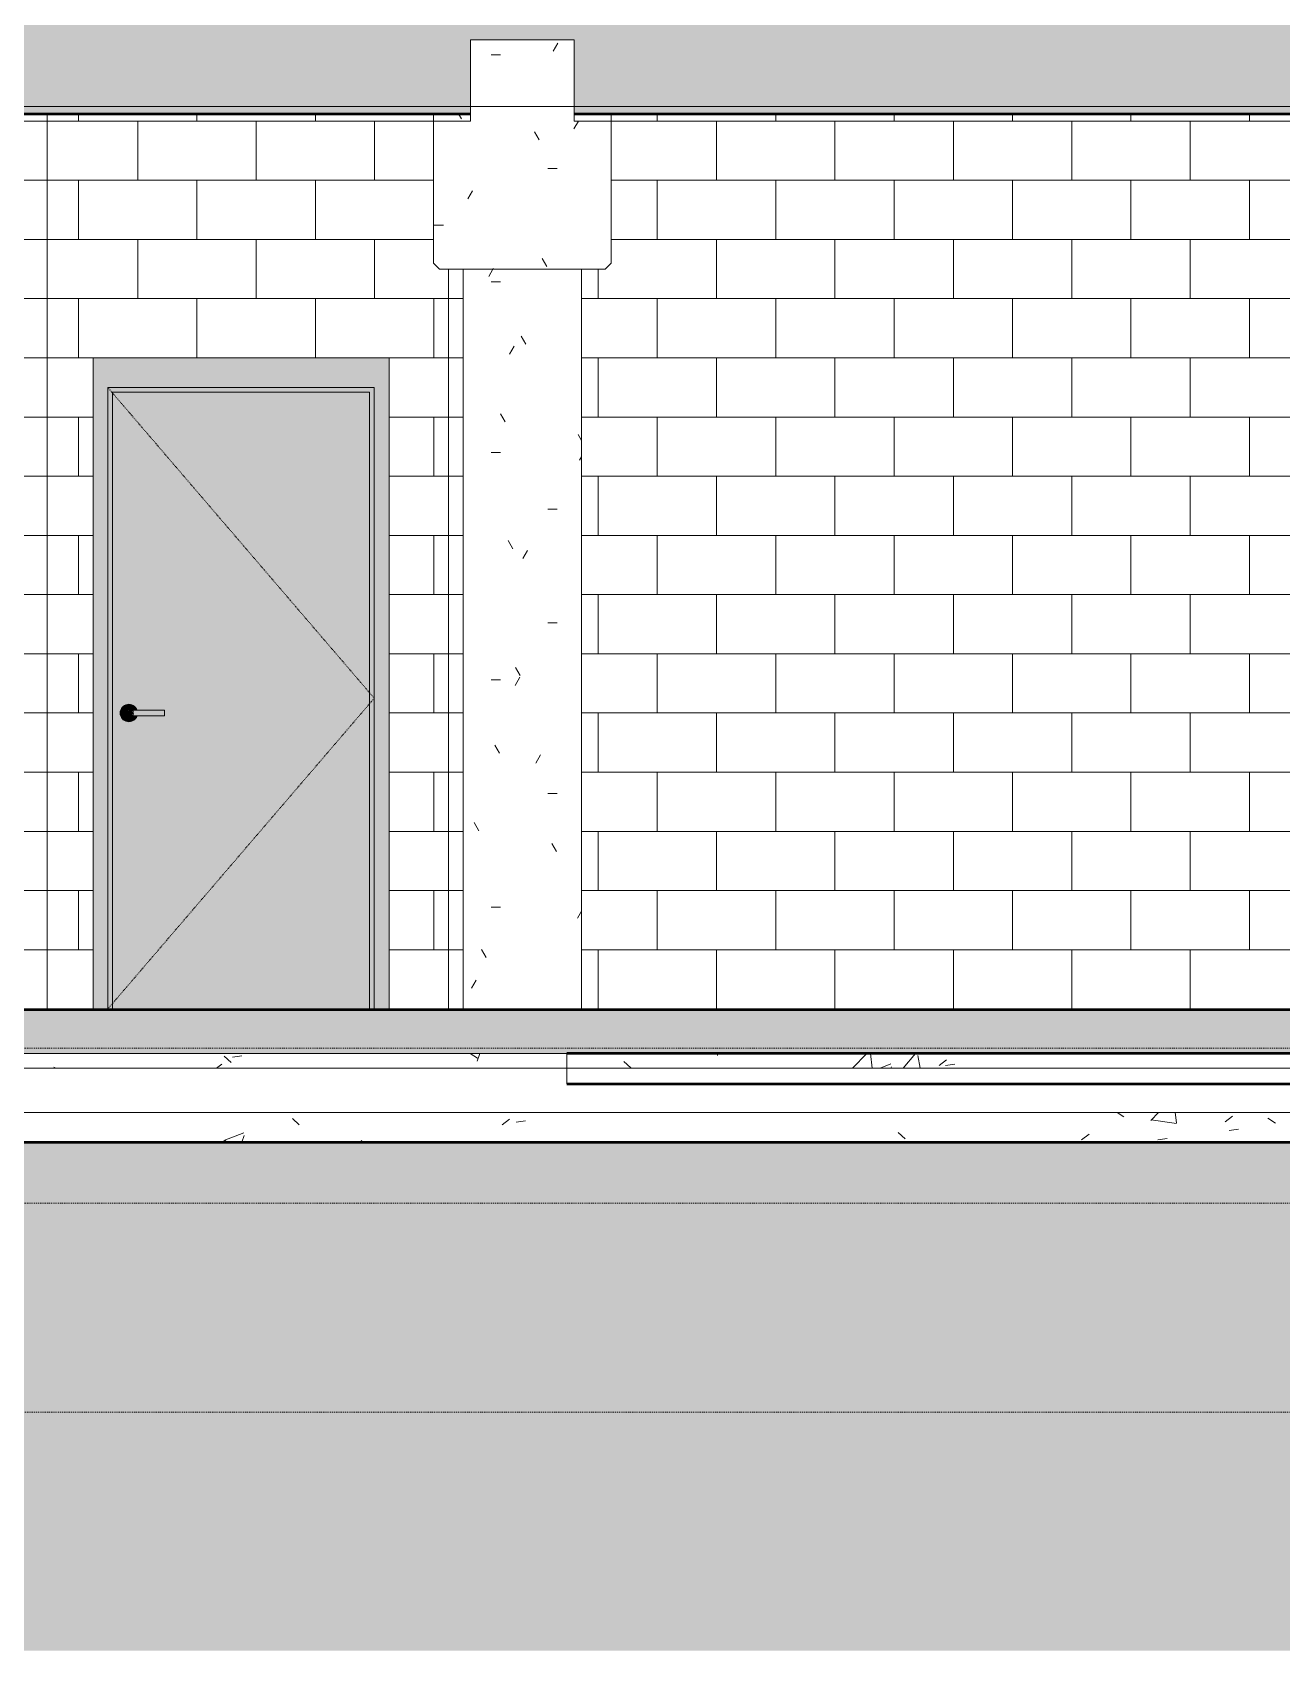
# Model space of a CAD drawing. Header units: inches. Extents: x -4178 to 1394, y -264 to 627.
# Drawn here: x 736.8 to 905.5, y -238.7 to -20 of the extents above; entities that cross this region are included whole.
import ezdxf

# ---------------------------------------------------------------- set-up
doc = ezdxf.new("R2010")
doc.units = ezdxf.units.IN
doc.header["$MEASUREMENT"] = 0
for name, pattern in [('Aligning Line 1_8_', [0.25, 0.125, -0.125]), ('Dash 1_16_', [0.125, 0.0625, -0.0625]), ('Grid Line 1_2_', [0.875, 0.5, -0.125, 0.125, -0.125])]:
    doc.linetypes.add(name, pattern=pattern)
for name, color, linetype, lineweight in [('0-2', 7, 'Continuous', 9), ('0-4', 50, 'Continuous', 5), ('A-DOOR-1', 254, 'Continuous', 9), ('A-DOOR-2', 7, 'Dash 1_16_', 9), ('A-DOOR-3', 7, 'Continuous', 9), ('A-DOOR-FRAM-1', 254, 'Continuous', 9), ('A-DOOR-FRAM-2', 7, 'Continuous', 9), ('A-FLOR', 192, 'Continuous', 13), ('A-FLOR-2', 192, 'Continuous', 9), ('A-FLOR-5', 192, 'Continuous', 50), ('A-FLOR-LEVL-1', 51, 'Grid Line 1_2_', 9), ('A-FLOR-MCUT', 51, 'Continuous', 13), ('A-FLOR-PATT-1', 8, 'Continuous', 9), ('A-WALL-1', 7, 'Continuous', 9), ('A-WALL-PATT-1', 8, 'Continuous', 9), ('C-BLDG-PADS-1', 50, 'Continuous', 13), ('C-TOPO', 7, 'Continuous', 9), ('G-ANNO-SYMB', 111, 'Aligning Line 1_8_', 9), ('G-ANNO-SYMB-1', 147, 'Aligning Line 1_8_', 9), ('S-BEAM', 12, 'Continuous', 9), ('S-COLS', 52, 'Continuous', 9), ('S-FNDN-2', 32, 'Continuous', 9), ('S-FNDN-3', 32, 'Continuous', 50)]:
    doc.layers.add(name, color=color, linetype=linetype, lineweight=lineweight)
pattern_1 = [(0, (12077.189, -152), (0, 8), []), (90, (12077.189, -152), (-8, 8), [8, -8])]
pattern_2 = [(0, (0, 0), (30.72, 7.68), [1.267, -21.773, 1.267, -21.773, -122.88]), (0, (0, 0), (30.72, 7.68), [-46.08, 1.267, -44.813, 1.267, -21.773, -53.76]), (0, (0, 0), (30.72, 7.68), [-115.2, 1.267, -14.093, 1.267, -37.133]), (120, (11.52, 3.84), (-22.011075, 22.7643004), [1.267, -21.773, 1.267, -21.773, -122.88]), (120, (11.52, 3.84), (-22.011075, 22.7643004), [-46.08, 1.267, -44.813, 1.267, -21.773, -53.76]), (120, (11.52, 3.84), (-22.011075, 22.7643004), [-115.2, 1.267, -14.093, 1.267, -37.133]), (240, (15.36, 19.2), (-8.708925, -30.4443004), [1.267, -21.773, 1.267, -21.773, -122.88]), (240, (15.36, 19.2), (-8.708925, -30.4443004), [-46.08, 1.267, -44.813, 1.267, -21.773, -53.76]), (240, (15.36, 19.2), (-8.708925, -30.4443004), [-115.2, 1.267, -14.093, 1.267, -37.133])]
pattern_3 = [(50, (-11044.228, 0), (27.5427, -2.40992), [2.88, -31.68]), (355, (-11044.228, 0), (-5.327844, 28.884266), [2.304, -25.344]), (100.451, (-11041.933, -0.2), (22.215316, 26.47393), [2.448, -26.924]), (46.184, (-11044.23, 7.68), (40.98187, -6.35642), [4.32, -47.52]), (96.636, (-11040.813, 7.15), (35.89075, 37.40619), [3.671, -40.386]), (351.184, (-11044.23, 7.68), (35.89097, 37.40622), [3.456, -38.016]), (21, (-11040.388, 5.76), (22.921036, -15.46073), [2.88, -31.68]), (326, (-11040.388, 5.76), (9.34353, 27.84574), [2.304, -25.344]), (71.451, (-11038.478, 4.472), (32.26477, 12.38442), [2.448, -26.924]), (37.5, (-11044.228, 0), (0.466855, 12.782707), [1.267, -23.77, 1.267, -24.461, -25.44]), (37.5, (-11044.228, 0), (0.466855, 12.782707), [-50.765, 1.267, -24.173]), (7.5, (-11044.228, 0), (10.10159, 15.14509), [1.267, -13.402, 1.267, -23.194, -9.696]), (7.5, (-11044.228, 0), (10.10159, 15.14509), [-39.13, 1.267, -8.429]), (327.5, (-11052.791, 0), (20.499161, -0.86578), [1.267, -8.333, 1.267, -28.685, -39.744]), (327.5, (-11052.791, 0), (20.499161, -0.86578), [-39.552, 1.267, -38.477]), (317.5, (-11056.631, 0), (22.39478, 3.844288), [1.267, -11.213, 1.267, -18.624, -28.224]), (317.5, (-11056.631, 0), (22.39478, 3.844288), [-32.371, 1.267, -26.957])]

# ---------------------------------------------------------------- blocks, each defined once
blk = doc.blocks.new('CTR  - Topography_rvt-2-BUILDING ELEVATION - SOUTH')
at = {"layer": 'C-TOPO'}
h = blk.add_hatch(dxfattribs=at)
h.set_pattern_fill('FP_35', color=256, style=0, pattern_type=2)
h.set_pattern_definition([(0, (0, 0), (24, 24), [24, -24]), (0, (0, 9), (24, 24), [24, -24]), (0, (0, 18), (24, 24), [24, -24]), (90, (3, 21), (-24, 24), [24, -24]), (90, (12, 21), (-24, 24), [24, -24]), (90, (21, 21), (-24, 24), [24, -24])])
h.paths.add_polyline_path([(9895.19, -238.73), (12083.19, -238.73), (12083.19, -180), (12071.19, -180), (12071.19, -170), (9907.19, -170), (9907.19, -180), (9895.19, -180), (9895.19, -190.87)], flags=0)
at = {"layer": 'C-BLDG-PADS-1'}
for p, q in [((12083.19, -160), (9895.19, -160)), ((9895.19, -166), (12083.19, -166))]:
    blk.add_line(p, q, dxfattribs=at)
blk = doc.blocks.new('HOLLOW METAL - COMMON_3-0 x 7-0 - HM DOOR-2388426-BUILDING ELEVATION - SOUTH')
at = {"layer": 'A-DOOR-1'}
h = blk.add_hatch(color=256, dxfattribs=at)
h.paths.add_polyline_path([(11806.89, -152), (11826.55, -152), (11826.55, -68.63), (11791.8, -68.63), (11791.8, -152)], flags=0)
h.paths.add_polyline_path([(11794.03, -113.18), (11793.65, -113.11), (11793.44, -113.02), (11793.2, -112.84), (11793.01, -112.59), (11792.89, -112.31), (11792.85, -112), (11792.89, -111.69), (11793.01, -111.41), (11793.2, -111.16), (11793.44, -110.98), (11793.73, -110.86), (11794.03, -110.82), (11794.34, -110.86), (11794.62, -110.98), (11794.87, -111.16), (11795.05, -111.41), (11795.17, -111.61), (11798.85, -111.62), (11798.85, -112.39), (11795.14, -112.39), (11795.05, -112.59), (11794.87, -112.84), (11794.62, -113.02), (11794.34, -113.14)], flags=0)
h = blk.add_hatch(color=256, dxfattribs=at)
h.paths.add_polyline_path([(11794.72, -112.39), (11794.68, -112.34), (11794.71, -112.38)], flags=0)
h.paths.add_polyline_path([(11794.03, -113.18), (11794.41, -113.11), (11794.62, -113.02), (11794.87, -112.84), (11795.05, -112.59), (11795.11, -112.39), (11794.65, -112.38), (11794.39, -112.38), (11794.03, -112.36), (11793.84, -112.26), (11793.79, -112.2), (11793.79, -111.8), (11793.96, -111.65), (11794.14, -111.61), (11794.47, -111.65), (11794.91, -111.61), (11795.14, -111.61), (11795.05, -111.41), (11794.87, -111.16), (11794.62, -110.98), (11794.34, -110.86), (11794.03, -110.82), (11793.73, -110.86), (11793.44, -110.98), (11793.2, -111.16), (11793.01, -111.41), (11792.89, -111.69), (11792.85, -112), (11792.89, -112.31), (11793.01, -112.59), (11793.2, -112.84), (11793.44, -113.02), (11793.73, -113.14)], flags=0)
h.paths.add_polyline_path([(11794.72, -112.2), (11794.68, -111.93), (11794.66, -112), (11794.69, -112.1)], flags=0)
h = blk.add_hatch(color=256, dxfattribs=at)
h.paths.add_polyline_path([(11794.35, -112), (11794.72, -112.34), (11794.69, -112.1), (11794.66, -112), (11794.44, -112)], flags=0)
h.paths.add_polyline_path([(11794.13, -112.39), (11794.47, -112.35), (11794.67, -112.34), (11794.35, -112), (11793.77, -112), (11793.84, -112.26), (11793.96, -112.35), (11794.11, -112.39)], flags=0)
h = blk.add_hatch(color=256, dxfattribs=at)
h.paths.add_polyline_path([(11794.23, -112), (11794.36, -111.99), (11794.65, -111.62), (11794.39, -111.62), (11794.03, -111.64), (11793.84, -111.74), (11793.78, -111.88), (11793.8, -112), (11794.18, -112)], flags=0)
h.paths.add_polyline_path([(11794.66, -112), (11794.72, -111.66), (11794.68, -111.66), (11794.35, -112), (11794.6, -112)], flags=0)
for points in [[(11798.85, -112), (11798.85, -111.61), (11794.72, -111.62), (11794.72, -112), (11797.03, -112)], [(11795.63, -112.39), (11798.85, -112.38), (11798.85, -112), (11794.72, -112), (11794.73, -112.39), (11795.38, -112.39)]]:
    blk.add_hatch(color=256, dxfattribs=at).paths.add_polyline_path(points, flags=0)
at = {"layer": 'A-DOOR-FRAM-1'}
for points in [[(11829.18, -152), (11829.18, -64), (11789.18, -64), (11789.18, -152), (11791.18, -152), (11791.18, -68), (11827.18, -68), (11827.18, -152)], [(11827.18, -152), (11827.18, -68), (11791.18, -68), (11791.18, -152), (11791.8, -152), (11791.8, -68.63), (11826.55, -68.63), (11826.55, -152)]]:
    blk.add_hatch(color=256, dxfattribs=at).paths.add_polyline_path(points, flags=0)
at = {"layer": 'A-DOOR-2'}
for p, q in [((11791.18, -68), (11827.18, -110)), ((11827.18, -110), (11791.18, -152))]:
    blk.add_line(p, q, dxfattribs=at)
at = {"layer": 'A-DOOR-3'}
for p, q in [((11798.85, -111.61), (11794.72, -111.61)), ((11794.72, -112.39), (11798.85, -112.39)), ((11798.85, -111.61), (11798.85, -112)), ((11798.85, -112), (11798.85, -112.39))]:
    blk.add_line(p, q, dxfattribs=at)
at = {"layer": 'A-DOOR-3', "flags": 128}
for points in [[(11794.72, -111.61), (11794.7, -111.61), (11794.67, -111.61), (11794.65, -111.61), (11794.63, -111.61), (11794.6, -111.61), (11794.58, -111.61), (11794.56, -111.61), (11794.53, -111.61), (11794.51, -111.61), (11794.49, -111.61), (11794.47, -111.61), (11794.45, -111.61), (11794.43, -111.61), (11794.41, -111.61), (11794.39, -111.61), (11794.37, -111.61), (11794.35, -111.61), (11794.33, -111.61), (11794.31, -111.61), (11794.3, -111.61), (11794.28, -111.61), (11794.27, -111.61), (11794.25, -111.61), (11794.24, -111.61), (11794.22, -111.61), (11794.21, -111.61), (11794.2, -111.61), (11794.19, -111.61), (11794.18, -111.61), (11794.17, -111.61), (11794.16, -111.61), (11794.15, -111.61), (11794.15, -111.61), (11794.14, -111.61), (11794.14, -111.61), (11794.14, -111.61), (11794.13, -111.61), (11794.13, -111.61), (11794.13, -111.61)], [(11794.13, -112.39), (11794.13, -112.39), (11794.13, -112.39), (11794.13, -112.39), (11794.14, -112.39), (11794.14, -112.39), (11794.15, -112.39), (11794.15, -112.39), (11794.16, -112.39), (11794.17, -112.39), (11794.18, -112.39), (11794.19, -112.39), (11794.2, -112.39), (11794.21, -112.39), (11794.22, -112.39), (11794.23, -112.39), (11794.25, -112.39), (11794.26, -112.39), (11794.28, -112.39), (11794.29, -112.39), (11794.31, -112.39), (11794.33, -112.39), (11794.34, -112.39), (11794.36, -112.39), (11794.38, -112.39), (11794.4, -112.39), (11794.42, -112.39), (11794.44, -112.39), (11794.46, -112.39), (11794.48, -112.39), (11794.51, -112.39), (11794.53, -112.39), (11794.55, -112.39), (11794.57, -112.39), (11794.6, -112.39), (11794.62, -112.39), (11794.64, -112.39), (11794.67, -112.39), (11794.69, -112.39), (11794.71, -112.39), (11794.72, -112.39)]]:
    blk.add_lwpolyline(points, dxfattribs=at)
at = {"layer": 'A-DOOR-3'}
for centre, radius, start, end in [((11794.03, -112), 1.18, 19.6343, 180), ((11794.03, -112), 1.18, 180, 340.4367), ((11794.13, -112), 0.394, 150, 180), ((11794.13, -112), 0.394, 180, 210), ((11794.13, -112), 0.394, 90, 105), ((11794.13, -112), 0.394, 255, 270)]:
    blk.add_arc(centre, radius, start, end, dxfattribs=at)
at = {"layer": 'A-DOOR-FRAM-2'}
for p, q in [((11791.18, -68), (11827.18, -68)), ((11791.18, -152), (11791.18, -68)), ((11791.8, -68.63), (11826.55, -68.63)), ((11791.8, -152), (11791.8, -68.63)), ((11826.55, -68.63), (11826.55, -152)), ((11827.18, -68), (11827.18, -152))]:
    blk.add_line(p, q, dxfattribs=at)
blk = doc.blocks.new('CTR - 1st Phase -Stairs _ Elevators_rvt-2-BUILDING ELEVATION - SOUTH')
at = {"layer": 'A-WALL-PATT-1'}
h = blk.add_hatch(dxfattribs=at)
h.set_pattern_fill('FP_49', color=256, style=0, pattern_type=2)
h.set_pattern_definition([(0, (11546.989, 0), (0, 8), []), (90, (11546.989, 0), (-8, 8), [8, -8])])
h.paths.add_polyline_path([(11778.99, -152), (11782.99, -152), (11782.99, -31), (11774.99, -31), (11774.99, -114.98), (11778.99, -114.98), (11778.99, -145.28)], flags=0)
h = blk.add_hatch(dxfattribs=at)
h.set_pattern_fill('FP_50', color=256, style=0, pattern_type=2)
h.set_pattern_definition([(0, (11774.989, -152), (0, 8), []), (90, (11774.989, -152), (-8, 8), [8, -8])])
h.paths.add_polyline_path([(11789.18, -152), (11789.18, -64), (11829.18, -64), (11829.18, -152), (11837.19, -152), (11837.19, -52), (11835.98, -52), (11835.19, -51.21), (11835.19, -31), (11782.99, -31), (11782.99, -152)], flags=0)
h = blk.add_hatch(dxfattribs=at)
h.set_pattern_fill('FP_48', color=256, style=0, pattern_type=2)
h.set_pattern_definition(pattern_1)
h.paths.add_polyline_path([(11855.19, -152), (12077.19, -152), (12077.19, -31), (11859.19, -31), (11859.19, -51.21), (11858.4, -52), (11855.19, -52), (11855.19, -143.02)], flags=0)
h = blk.add_hatch(dxfattribs=at)
h.set_pattern_fill('FP_48', color=256, style=0, pattern_type=2)
h.set_pattern_definition(pattern_1)
h.paths.add_polyline_path([(11839.19, -152), (11839.19, -52), (11837.19, -52), (11837.19, -152)], flags=0)
at = {"layer": 'A-FLOR-LEVL-1'}
for p, q in [((9659.78, -30), (12376.81, -30)), ((9659.78, -152), (12376.81, -152))]:
    blk.add_line(p, q, dxfattribs=at)
at = {"layer": 'A-WALL-1'}
for p, q in [((11782.99, -31), (11782.99, -152)), ((11837.19, -152), (11837.19, -52)), ((11789.18, -152), (11789.18, -64)), ((11789.18, -64), (11829.18, -64)), ((11829.18, -64), (11829.18, -152))]:
    blk.add_line(p, q, dxfattribs=at)
at = {"layer": 'G-ANNO-SYMB-1'}
blk.add_line((9756.48, -206.49), (12280.06, -206.49), dxfattribs=at)
at = {"layer": '0-2'}
blk.add_blockref('HOLLOW METAL - COMMON_3-0 x 7-0 - HM DOOR-2388426-BUILDING ELEVATION - SOUTH', (0, 0), dxfattribs=at)
blk = doc.blocks.new('Concrete-Rectangular-Column - ONE-1856735-BUILDING ELEVATION - SOUTH')
at = {"layer": 'S-COLS'}
h = blk.add_hatch(dxfattribs=at)
h.set_pattern_fill('FP_20', color=256, style=0, pattern_type=2)
h.set_pattern_definition(pattern_2)
h.paths.add_polyline_path([(11846.32, -152), (11855.19, -152), (11855.19, -52), (11839.19, -52), (11839.19, -152), (11845.19, -152)], flags=0)
for p, q in [((11839.19, -52), (11839.19, -152)), ((11855.19, -152), (11855.19, -52)), ((11855.19, -152), (11839.19, -152))]:
    blk.add_line(p, q, dxfattribs=at)
blk = doc.blocks.new('Beam 2 Levels - _A_-2543545-BUILDING ELEVATION - SOUTH')
at = {"layer": 'S-BEAM'}
h = blk.add_hatch(dxfattribs=at)
h.set_pattern_fill('FP_62', color=256, style=0, pattern_type=2)
h.set_pattern_definition(pattern_2)
h.paths.add_polyline_path([(11858.4, -52), (11859.19, -51.21), (11859.19, -32), (11854.19, -32), (11854.19, -21), (11840.19, -21), (11840.19, -32), (11835.19, -32), (11835.19, -51.21), (11835.98, -52), (11855.19, -52)], flags=0)
h = blk.add_hatch(dxfattribs=at)
h.set_pattern_fill('FP_62', color=256, style=0, pattern_type=2)
h.set_pattern_definition(pattern_2)
h.paths.add_polyline_path([(11835.19, -32), (11840.19, -32), (11840.19, -31), (11835.19, -31)], flags=0)
h.paths.add_polyline_path([(11855.19, -32), (11859.19, -32), (11859.19, -31), (11854.19, -31), (11854.19, -32)], flags=0)
for p, q in [((11854.19, -21), (11840.19, -21)), ((11840.19, -21), (11840.19, -32)), ((11854.19, -32), (11854.19, -21)), ((11835.19, -31), (11835.19, -32)), ((11840.19, -32), (11835.19, -32)), ((11835.19, -51.21), (11835.19, -32)), ((11859.19, -32), (11854.19, -32)), ((11859.19, -32), (11859.19, -31)), ((11859.19, -32), (11859.19, -51.21)), ((11835.98, -52), (11835.19, -51.21)), ((11858.4, -52), (11835.98, -52)), ((11859.19, -51.21), (11858.4, -52))]:
    blk.add_line(p, q, dxfattribs=at)

msp = doc.modelspace()

# ---------------------------------------------------------------- hatches: boundary and pattern name
at = {"layer": 'A-FLOR-PATT-1'}
h = msp.add_hatch(dxfattribs=at)
h.set_pattern_fill('FP_44', color=256, style=0, pattern_type=2)
h.set_pattern_definition(pattern_3)
h.paths.add_polyline_path([(13.475, -31), (231.211, -31), (231.211, -21), (245.211, -21), (245.211, -31), (483.961, -31), (483.961, -21), (497.961, -21), (497.961, -31), (795.961, -31), (795.961, -21), (809.961, -21), (809.961, -31), (1042.961, -31), (1042.961, -19), (-1147.039, -19), (-1147.039, -31), (-884.632, -31), (-884.632, -21), (-870.632, -21), (-870.632, -31), (-584.039, -31), (-584.039, -21), (-570.039, -21), (-570.039, -31), (-234.789, -31), (-234.789, -21), (-220.789, -21), (-220.789, -31), (-25.956, -31)], flags=0)
h = msp.add_hatch(dxfattribs=at)
h.set_pattern_fill('FP_44', color=256, style=0, pattern_type=2)
h.set_pattern_definition(pattern_3)
h.paths.add_polyline_path([(-1135.575, -158.108), (1032.961, -158), (1032.961, -152), (1026.358, -152.108), (-1137.124, -152.085), (-1143.039, -152), (-1143.039, -158), (-1135.575, -158)], flags=0)
at = {"layer": 'S-FNDN-2'}
h = msp.add_hatch(dxfattribs=at)
h.set_pattern_fill('FP_44', color=256, style=0, pattern_type=2)
h.set_pattern_definition(pattern_3)
h.paths.add_polyline_path([(520.961, -170), (808.961, -170), (808.961, -166), (520.961, -166.006), (520.961, -166.946)], flags=0)
h.paths.add_polyline_path([(735.171, -160), (808.961, -160), (808.961, -158), (520.961, -158), (520.961, -160), (734.761, -160)], flags=0)
h = msp.add_hatch(dxfattribs=at)
h.set_pattern_fill('FP_44', color=256, style=0, pattern_type=2)
h.set_pattern_definition(pattern_3)
h.paths.add_polyline_path([(841.523, -170), (1026.961, -170), (1026.961, -168), (1032.961, -168), (1032.961, -166), (808.961, -166.006), (808.961, -170)], flags=0)
h.paths.add_polyline_path([(1050.961, -168), (1050.961, -158), (808.961, -158), (808.961, -160), (1038.961, -160), (1038.961, -163), (1044.416, -160.727), (1042.961, -168), (1048.535, -168)], flags=0)

# ---------------------------------------------------------------- linework, layer by layer
at = {"layer": 'A-FLOR'}
for p, q in [((794.961, -152), (498.961, -152)), ((1032.961, -152), (810.961, -152))]:
    msp.add_line(p, q, dxfattribs=at)
at = {"layer": 'A-FLOR-2'}
for p, q in [((520.961, -158), (808.961, -158)), ((808.961, -158), (808.961, -162.108))]:
    msp.add_line(p, q, dxfattribs=at)
at = {"layer": 'A-FLOR-5'}
for p, q in [((497.961, -31), (795.961, -31)), ((809.961, -31), (1032.961, -31)), ((1026.358, -152.108), (-1135.575, -152.108)), ((808.961, -162.108), (1026.358, -162.108))]:
    msp.add_line(p, q, dxfattribs=at)
at = {"layer": 'A-FLOR-LEVL-1'}
for p, q in [((-1383.7, -30), (1331.831, -30)), ((-1383.7, -152), (1331.831, -152))]:
    msp.add_line(p, q, dxfattribs=at)
at = {"layer": 'A-FLOR-MCUT'}
msp.add_line((808.961, -158.108), (1026.358, -158.108), dxfattribs=at)
at = {"layer": 'G-ANNO-SYMB'}
for p, q in [((-1287.744, -157.31), (1235.832, -157.31)), ((-1287.744, -178.239), (1235.832, -178.239))]:
    msp.add_line(p, q, dxfattribs=at)
at = {"layer": 'S-FNDN-3'}
for p, q in [((1050.961, -158), (808.961, -158)), ((-1137.039, -170), (1026.961, -170))]:
    msp.add_line(p, q, dxfattribs=at)

# ---------------------------------------------------------------- block references
at = {"layer": '0-4'}
for name in ['CTR - 1st Phase -Stairs _ Elevators_rvt-2-BUILDING ELEVATION - SOUTH', 'CTR  - Topography_rvt-2-BUILDING ELEVATION - SOUTH']:
    msp.add_blockref(name, (-11044.228, 0), dxfattribs=at)
at = {"layer": 'S-BEAM'}
msp.add_blockref('Beam 2 Levels - _A_-2543545-BUILDING ELEVATION - SOUTH', (-11044.228, 0), dxfattribs=at)
at = {"layer": 'S-COLS'}
msp.add_blockref('Concrete-Rectangular-Column - ONE-1856735-BUILDING ELEVATION - SOUTH', (-11044.228, 0), dxfattribs=at)

doc.saveas('drawing.dxf')
